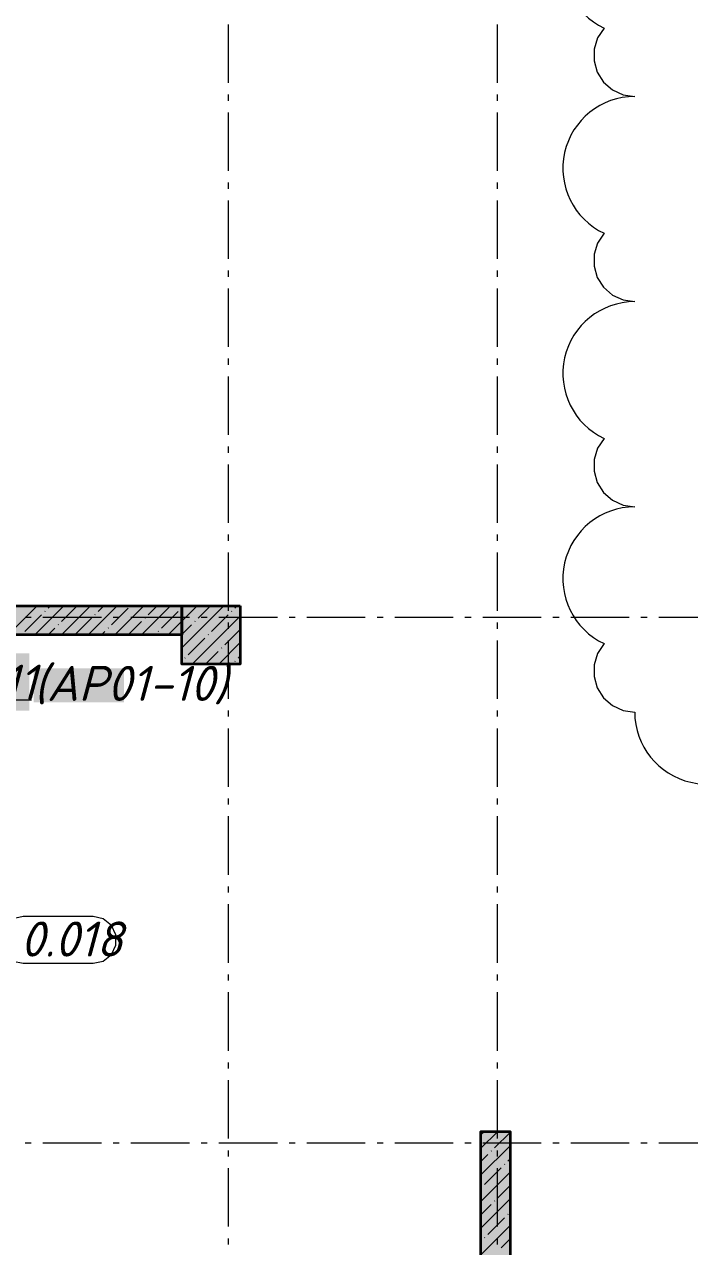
# Model space of a CAD drawing. Header units: millimetres. Extents: x -81576 to 1046824, y -248937 to 691537.
# Drawn here: x 103539 to 109231, y 658957 to 669416 of the extents above; entities that cross this region are included whole.
import ezdxf

# ---------------------------------------------------------------- set-up
doc = ezdxf.new("R2010")
doc.units = ezdxf.units.MM
doc.layers.add('0) расчет', color=172, linetype='Continuous', lineweight=30)
doc.layers.add('PDF _Геометрия', color=7, linetype='Continuous', true_color=0x1d1d1d)
doc.layers.add('PDF _Сплошная заливка', color=7, linetype='Continuous', true_color=0xffffff)
doc.layers.add('PDF _Текст', color=7, linetype='Continuous')
doc.styles.add('PDF ISOCPEUR Italic', font='isocpeui.ttf')

msp = doc.modelspace()

# ---------------------------------------------------------------- hatches: boundary and pattern name
at = {"layer": 'PDF _Сплошная заливка', "true_color": 0x636466, "transparency": 33554559}
for points in [[(104886, 664190.8), (104886, 664440.8), (97886, 664440.8), (97886, 664190.8)], [(104886, 663940.8), (105386, 663940.8), (105386, 664440.8), (104886, 664440.8)], [(107696, 655591.1), (107696, 659941.1), (107446, 659941.1), (107446, 655591.1)]]:
    msp.add_hatch(color=251, dxfattribs=at).paths.add_polyline_path(points)

# ---------------------------------------------------------------- linework, layer by layer
at = {"layer": '0) расчет', "color": 1, "lineweight": 9}
for points in [[(108761.4, 670555.2, 0.801087), (108499.6, 669384.5), (108444, 669300.7), (108414.4, 669204.5), (108413.3, 669103.8), (108440.8, 669007), (108494.6, 668922), (108570.3, 668855.7), (108661.8, 668813.6), (108761.4, 668799.2, 0.801087), (108499.6, 667628.5)], [(108499.6, 667628.5), (108444, 667544.6), (108414.4, 667448.4), (108413.3, 667347.8), (108440.8, 667251), (108494.6, 667165.9), (108570.3, 667099.6), (108661.8, 667057.6), (108761.4, 667043.1, 0.801087), (108499.6, 665872.4), (108444, 665788.6), (108414.4, 665692.4), (108413.3, 665591.7), (108440.8, 665494.9), (108494.6, 665409.9), (108570.3, 665343.6), (108661.8, 665301.5), (108761.4, 665287.1, 0.8010875), (108499.6, 664116.4), (108444, 664032.5), (108414.4, 663936.3), (108413.3, 663835.7), (108440.8, 663738.9), (108494.6, 663653.8), (108570.3, 663587.5), (108661.8, 663545.5), (108761.4, 663531, 0.8010908), (109934.9, 663268.6)]]:
    msp.add_lwpolyline(points, format="xyb", dxfattribs=at)
at = {"layer": 'PDF _Геометрия', "color": 7, "lineweight": 9}
for points in [[(105286, 668914.9), (105286, 669414.9)], [(107586, 668914.9), (107586, 669414.9)], [(105286, 668762), (105286, 668814.9)], [(107586, 668762), (107586, 668814.9)], [(105286, 668162), (105286, 668661.9)], [(107586, 668162), (107586, 668661.9)], [(105286, 668009), (105286, 668061.9)], [(107586, 668009), (107586, 668061.9)], [(105286, 667409), (105286, 667909)], [(107586, 667409), (107586, 667909)], [(105286, 667256.1), (105286, 667309)], [(107586, 667256.1), (107586, 667309)], [(105286, 666656.1), (105286, 667156.1)], [(107586, 666656.1), (107586, 667156.1)], [(105286, 666503.2), (105286, 666556.1)], [(107586, 666503.2), (107586, 666556.1)], [(105286, 665903.2), (105286, 666403.2)], [(107586, 665903.2), (107586, 666403.2)], [(105286, 665750.3), (105286, 665803.2)], [(107586, 665750.3), (107586, 665803.2)], [(105286, 665150.3), (105286, 665650.3)], [(107586, 665150.3), (107586, 665650.3)], [(105286, 664997.4), (105286, 665050.3)], [(107586, 664997.4), (107586, 665050.3)], [(105286, 664397.4), (105286, 664897.4)], [(107586, 664397.4), (107586, 664897.4)], [(103597.4, 664341.1), (103544.5, 664341.1)], [(104197.4, 664341.1), (103697.4, 664341.1)], [(104350.3, 664341.1), (104297.4, 664341.1)], [(104950.3, 664341.1), (104450.3, 664341.1)], [(105103.2, 664341.1), (105050.3, 664341.1)], [(105703.2, 664341.1), (105203.2, 664341.1)], [(105286, 664244.4), (105286, 664297.4)], [(105856.1, 664341.1), (105803.2, 664341.1)], [(106456.1, 664341.1), (105956.1, 664341.1)], [(106609.1, 664341.1), (106556.1, 664341.1)], [(107209, 664341.1), (106709, 664341.1)], [(107362, 664341.1), (107309, 664341.1)], [(107962, 664341.1), (107462, 664341.1)], [(107586, 664244.4), (107586, 664297.4)], [(108114.9, 664341.1), (108062, 664341.1)], [(108714.9, 664341.1), (108214.9, 664341.1)], [(108867.8, 664341.1), (108814.9, 664341.1)], [(109467.8, 664341.1), (108967.8, 664341.1)], [(105286, 663644.4), (105286, 664144.4)], [(107586, 663644.4), (107586, 664144.4)], [(105286, 663491.5), (105286, 663544.4)], [(107586, 663491.5), (107586, 663544.4)], [(105286, 662891.5), (105286, 663391.5)], [(107586, 662891.5), (107586, 663391.5)], [(105286, 662738.6), (105286, 662791.5)], [(107586, 662738.6), (107586, 662791.5)], [(105286, 662138.6), (105286, 662638.6)], [(107586, 662138.6), (107586, 662638.6)], [(105286, 661985.7), (105286, 662038.6)], [(107586, 661985.7), (107586, 662038.6)], [(105286, 661385.7), (105286, 661885.7)], [(107586, 661385.7), (107586, 661885.7)], [(105286, 661232.8), (105286, 661285.7)], [(107586, 661232.8), (107586, 661285.7)], [(105286, 660632.8), (105286, 661132.8)], [(107586, 660632.8), (107586, 661132.8)], [(105286, 660479.9), (105286, 660532.8)], [(107586, 660479.9), (107586, 660532.8)], [(105286, 659879.9), (105286, 660379.9)], [(107586, 659879.9), (107586, 660379.9)], [(103597.4, 659841.1), (103544.5, 659841.1)], [(104197.4, 659841.1), (103697.4, 659841.1)], [(104350.3, 659841.1), (104297.4, 659841.1)], [(104950.3, 659841.1), (104450.3, 659841.1)], [(105103.2, 659841.1), (105050.3, 659841.1)], [(105703.2, 659841.1), (105203.2, 659841.1)], [(105286, 659726.9), (105286, 659779.9)], [(105856.1, 659841.1), (105803.2, 659841.1)], [(106456.1, 659841.1), (105956.1, 659841.1)], [(106609.1, 659841.1), (106556.1, 659841.1)], [(107209, 659841.1), (106709, 659841.1)], [(107362, 659841.1), (107309, 659841.1)], [(107962, 659841.1), (107462, 659841.1)], [(107586, 659726.9), (107586, 659779.9)], [(108114.9, 659841.1), (108062, 659841.1)], [(108714.9, 659841.1), (108214.9, 659841.1)], [(108867.8, 659841.1), (108814.9, 659841.1)], [(109467.8, 659841.1), (108967.8, 659841.1)], [(105286, 659126.9), (105286, 659626.9)], [(107586, 659126.9), (107586, 659626.9)], [(105286, 658974), (105286, 659026.9)], [(107586, 658974), (107586, 659026.9)]]:
    msp.add_lwpolyline(points, dxfattribs=at)
at = {"layer": 'PDF _Геометрия', "color": 7, "lineweight": 35}
for points in [[(102488, 664440.8), (104886, 664440.8), (104886, 664190.8), (97886, 664190.8)], [(107446, 658790.8), (107446, 659941.1), (107696, 659941.1), (107696, 658790.8)]]:
    msp.add_lwpolyline(points, dxfattribs=at)
at = {"layer": 'PDF _Геометрия', "lineweight": 9}
for points in [[(103649.1, 664440.8), (103399.1, 664190.8)], [(103685.1, 664362.8), (103542.6, 664220.2)], [(103877.2, 664440.8), (103627.2, 664190.8)], [(103716, 664393.6), (103713.7, 664391.3)], [(103763.1, 664440.8), (103742.2, 664419.8)], [(104105.3, 664440.8), (103855.3, 664190.8)], [(103991.2, 664440.8), (103856.2, 664305.7)], [(104333.4, 664440.8), (104083.4, 664190.8)], [(104143.7, 664365.1), (104141.3, 664362.8)], [(104219.3, 664440.8), (104169.9, 664391.3)], [(104426.5, 664419.8), (104283.9, 664277.2)], [(104561.5, 664440.8), (104311.5, 664190.8)], [(104789.6, 664440.8), (104539.6, 664190.8)], [(104675.5, 664440.8), (104597.5, 664362.8)], [(104854.1, 664391.3), (104711.6, 664248.7)], [(105017.7, 664440.8), (104886, 664309.1), (104767.7, 664190.8)], [(104885, 664422.2), (104882.7, 664419.8)], [(105245.8, 664440.8), (104886, 664081)], [(105131.7, 664440.8), (105025.2, 664334.2)], [(105281.8, 664362.8), (105139.3, 664220.2)], [(105312.7, 664393.6), (105310.3, 664391.3)], [(105359.8, 664440.8), (105338.9, 664419.8)], [(103830.1, 664279.6), (103827.7, 664277.2)], [(104112.8, 664334.2), (103970.3, 664191.7)], [(104540.5, 664305.7), (104425.5, 664190.8)], [(104571.4, 664336.6), (104569, 664334.2)], [(104968.2, 664277.2), (104886, 664195), (104881.7, 664190.8)], [(105386, 664352.9), (104973.9, 663940.8)], [(104999.1, 664308.1), (104996.7, 664305.7)], [(103799.2, 664248.7), (103741.2, 664190.8)], [(104226.9, 664220.2), (104197.4, 664190.8)], [(104257.8, 664251.1), (104255.4, 664248.7)], [(104654.6, 664191.7), (104653.6, 664190.8)], [(104685.4, 664222.6), (104683.1, 664220.2)], [(105082.2, 664163.2), (104939.7, 664020.6)], [(105113.1, 664194.1), (105110.8, 664191.7)], [(105386, 664238.8), (105253.3, 664106.1)], [(105196.3, 664049.1), (105087.9, 663940.8)], [(105386, 664124.8), (105202, 663940.8)], [(105227.2, 664080), (105224.8, 664077.6)], [(104913.5, 663994.5), (104911.2, 663992.1)], [(105341.2, 663966), (105338.9, 663963.6)], [(105386, 664010.7), (105367.4, 663992.1)], [(107589.1, 659941.1), (107446, 659798)], [(107475, 659941.1), (107448.8, 659914.8)], [(107696, 659934), (107562.8, 659800.8)], [(107696, 659819.9), (107446, 659569.9)], [(107536.7, 659774.6), (107534.3, 659772.3)], [(107505.8, 659743.8), (107446, 659684)], [(107650.7, 659660.6), (107648.4, 659658.2)], [(107696, 659705.9), (107676.9, 659686.7)], [(107696, 659591.8), (107446, 659341.8)], [(107619.8, 659629.7), (107477.3, 659487.2)], [(107451.1, 659461), (107448.8, 659458.6)], [(107696, 659477.8), (107591.3, 659373.1)], [(107696, 659363.7), (107446, 659113.7)], [(107565.2, 659347), (107562.8, 659344.6)], [(107534.3, 659316.1), (107446, 659227.8)], [(107696, 659135.6), (107446, 658885.6)], [(107648.4, 659202), (107505.8, 659059.5)], [(107679.2, 659232.9), (107676.9, 659230.5)], [(107479.7, 659033.3), (107477.3, 659031)], [(107448.8, 659002.4), (107446, 658999.7)], [(107696, 659021.6), (107619.8, 658945.4)]]:
    msp.add_lwpolyline(points, dxfattribs=at)
at = {"layer": 'PDF _Геометрия', "color": 7, "lineweight": 35}
msp.add_lwpolyline([(105386, 664440.8), (105386, 663940.8), (104886, 663940.8), (104886, 664440.8)], close=True, dxfattribs=at)
at = {"layer": 'PDF _Геометрия', "color": 174, "lineweight": 9, "true_color": 0x0000a0}
msp.add_lwpolyline([(102770.9, 664106), (103061.8, 663634.2), (103600.3, 663634.2)], dxfattribs=at)
at = {"layer": 'PDF _Геометрия', "color": 7, "lineweight": 9}
msp.add_lwpolyline([(104126.7, 661780.5), (103526.7, 661780.5), (103440, 661760.7), (103370.4, 661705.2), (103331.7, 661625), (103331.7, 661536), (103370.4, 661455.8), (103440, 661400.3), (103526.7, 661380.5), (104126.7, 661380.5), (104213.5, 661400.3), (104283.1, 661455.8), (104321.7, 661536), (104321.7, 661625), (104283.1, 661705.2), (104213.5, 661760.7)], close=True, dxfattribs=at)
at = {"layer": 'PDF _Сплошная заливка', "lineweight": 9, "transparency": 33554559}
for points in [[(103342.4, 664032.2), (103580.5, 664032.2), (103342.4, 663542.7), (103580.5, 663542.7)], [(103618.2, 663904.9), (103671.8, 663904.9), (103618.2, 663613.9), (103671.8, 663613.9)], [(103671.8, 663904.9), (103910, 663904.9), (103671.8, 663613.9), (103910, 663613.9)], [(103910, 663904.9), (104392.2, 663904.9), (103910, 663613.9), (104392.2, 663613.9)]]:
    msp.add_solid(points, dxfattribs=at)

# ---------------------------------------------------------------- texts
at = {"layer": 'PDF _Текст', "char_height": 300, "attachment_point": 4, "style": 'PDF ISOCPEUR Italic'}
for s, insert in [('(АР01-10)', (103618.2, 663761.3)), ('11', (103342.4, 663786.1)), ('0.018', (103503.6, 661588.4))]:
    msp.add_mtext(s, dxfattribs=dict(at, insert=insert))

doc.saveas('drawing.dxf')
